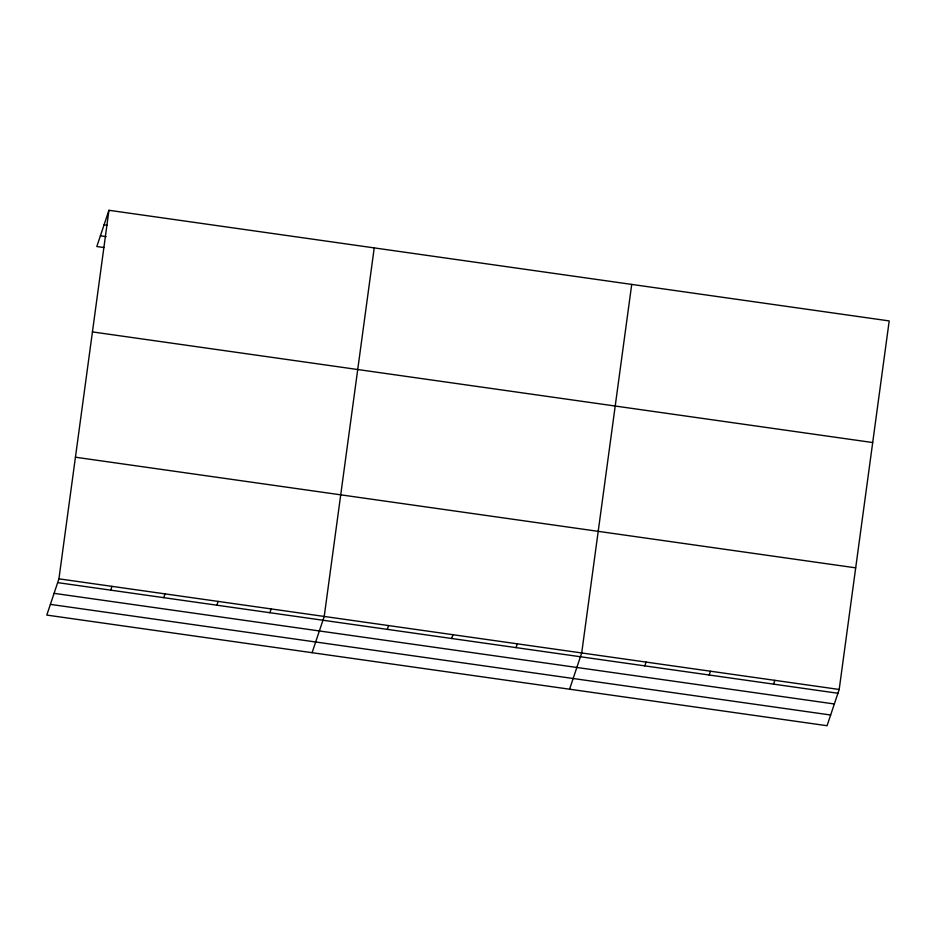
<?xml version="1.0" encoding="UTF-8"?>
<svg xmlns="http://www.w3.org/2000/svg" width="936" height="936" viewBox="0 0 936 936"><rect width="100%" height="100%" fill="white"/><g stroke="black" fill="none" stroke-linecap="round" stroke-linejoin="round"><path stroke-width="1.4" d="M58.933 578.834L108.939 210.284L889.2 320.919L839.194 689.469L827.061 725.716L46.8 615.081L58.933 578.834L839.194 689.469M374.224 247.9L324.219 616.45L312.086 652.696M631.718 284.404L581.701 652.954L569.579 689.212M108.939 210.284L96.806 246.531L103.978 247.549M110.717 590.148L111.992 586.357M163.777 597.671L165.04 593.88M216.836 605.194L218.1 601.403M269.896 612.717L271.159 608.927M387.317 629.366L388.592 625.576M451.69 638.504L452.965 634.702M516.064 647.63L517.339 643.828M644.81 665.882L646.074 662.08M709.184 675.008L710.447 671.217M773.545 684.134L774.821 680.343M104.083 224.792L106.95 225.19M100.386 235.825L106.131 236.632M92.43 331.906L872.703 442.541M75.43 457.213L855.691 567.848M57.658 582.625L837.919 693.26M54.077 593.342L834.339 703.977M50.38 604.375L830.641 715.01"/></g></svg>
